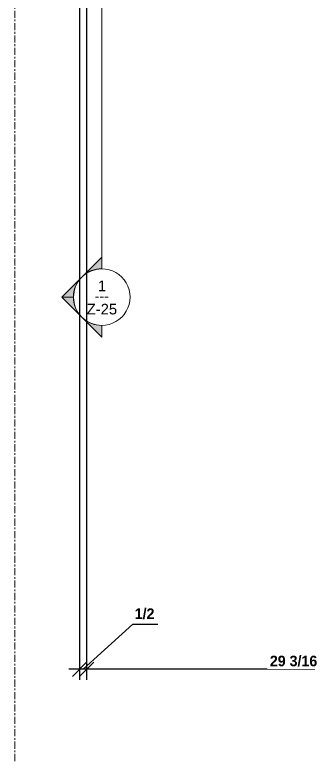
# Model space of a CAD drawing. Header units: inches. Extents: x -2389 to -2221, y -44 to 90.
# Drawn here: x -2326.4 to -2305.7, y -41.3 to 11.4 of the extents above; entities that cross this region are included whole.
import ezdxf

# ---------------------------------------------------------------- set-up
doc = ezdxf.new("R2010")
doc.units = ezdxf.units.IN
doc.header["$MEASUREMENT"] = 0
doc.linetypes.add('Grid Line 1_2_', pattern=[0.8749999999999999, 0.4999999999999999, -0.125, 0.125, -0.125])
for name, color, linetype, lineweight in [('A-ANNO-DIMS-1', 211, 'Continuous', 30), ('A-WALL-1', 113, 'Continuous', 9), ('G-ANNO-SYMB', 111, 'Continuous', 9), ('S-GRID-1', 1, 'Grid Line 1_2_', 9)]:
    doc.layers.add(name, color=color, linetype=linetype, lineweight=lineweight)
doc.styles.add('Arial_2', font='arial.ttf', dxfattribs={"height": 0.7499999999999994})
doc.styles.add('Century Gothic_1', font='ufonts.com_century-gothic.ttf', dxfattribs={"height": 0.7499999999999994})
doc.styles.add('Century Gothic_B_1', font='GOTHICB.TTF', dxfattribs={"height": 0.7499999999999999})
doc.dimstyles.new('OD__inches__1', dxfattribs={"dimscale": 12, "dimtxt": 0.7831262022881442, "dimasz": 0.08333333333333333, "dimexe": 0.0625, "dimexo": 0.04166666666666667, "dimgap": 0.01041666666666667, "dimtad": 1, "dimdec": 4, "dimrnd": 0.0625, "dimzin": 0, "dimdsep": 46, "dimlunit": 5, "dimtxsty": 'Century Gothic_B_1', "dimblk1": 'OBLIQUE', "dimblk2": 'OBLIQUE', "dimsah": 1, "dimcen": 0.09, "dimdle": 0.0625, "dimazin": 0, "dimtfac": 1, "dimtdec": 4, "dimtix": 1, "dimtmove": 1, "dimatfit": 3, "dimfxl": 1, "dimtvp": 1, "dimtfill": 1, "dimfrac": 2, "dimtolj": 1, "dimtzin": 0, "dimlwd": 30, "dimlwe": 30, "dimarcsym": 2})
doc.dimstyles.new('OD__inches__2', dxfattribs={"dimscale": 12, "dimtxt": 0.7831262022881442, "dimasz": 0.08333333333333333, "dimexe": 0.0625, "dimexo": 0.04166666666666667, "dimgap": 0.01041666666666667, "dimtad": 1, "dimdec": 4, "dimrnd": 0.0625, "dimzin": 0, "dimdsep": 46, "dimlunit": 5, "dimtxsty": 'Century Gothic_B_1', "dimblk1": 'OBLIQUE', "dimblk2": 'OBLIQUE', "dimsah": 1, "dimcen": 0.09, "dimdle": 0.0625, "dimazin": 0, "dimtfac": 1, "dimtdec": 4, "dimtix": 1, "dimtmove": 0, "dimatfit": 3, "dimfxl": 1, "dimtvp": 1, "dimtfill": 1, "dimfrac": 2, "dimtolj": 1, "dimtzin": 0, "dimlwd": 30, "dimlwe": 30, "dimarcsym": 2})

# ---------------------------------------------------------------- blocks, each defined once
blk = doc.blocks.new('Walls 340 - Walls 91-2933764-LOWER RAILING')
at = {"layer": 'A-WALL-1'}
blk.add_hatch(color=256, dxfattribs=at).paths.add_polyline_path([(-8552.133321607604, -21.55542103806248), (-8551.827011745376, -21.15959971688153), (-8621.683453107005, 32.89943092240458), (-8621.989762969237, 32.50360960122304), (-8557.1512523642, -17.67225053539822)], flags=0)
for p, q in [((-8621.989762969237, 32.50360960122306), (-8621.683453107005, 32.89943092240463)), ((-8621.683453107005, 32.89943092240464), (-8551.827011745376, -21.15959971688147)), ((-8621.989762969237, 32.50360960122308), (-8552.133321607605, -21.55542103806236)), ((-8551.827011745376, -21.15959971688147), (-8552.133321607605, -21.55542103806238))]:
    blk.add_line(p, q, dxfattribs=at)
blk = doc.blocks.new('Section - Section Head - Filled-22785-LOWER RAILING')
at = {"layer": 'G-ANNO-SYMB'}
h = blk.add_hatch(color=256, dxfattribs=at)
edge = h.paths.add_edge_path(flags=0)
edge.add_arc((-8541.176467308882, 86.68656775491796), 2.002602965912956, 89.99999999999977, 132.0783950246235, ccw=False)
edge.add_line((-8541.176467308882, 88.6891707208316), (-8541.176467308882, 89.51499487966414))
edge.add_line((-8541.176467308882, 89.51499487966414), (-8542.518505255268, 88.17295693327773))
h = blk.add_hatch(color=256, dxfattribs=at)
edge = h.paths.add_edge_path(flags=0)
edge.add_line((-8542.590680871255, 88.10078131729105), (-8544.004894433629, 86.68656775491797))
edge.add_line((-8544.004894433629, 86.68656775491797), (-8543.17646730888, 86.68656775491796))
edge.add_arc((-8541.176467308882, 86.68656775491793), 2.000000000000338, 134.9999999999999, 179.9999999999995, ccw=False)
h = blk.add_hatch(color=256, dxfattribs=at)
edge = h.paths.add_edge_path(flags=0)
edge.add_arc((-8541.176467308882, 86.68656775491796), 1.999999999998181, 180.0000000000001, 224.9999999999691, ccw=False)
edge.add_line((-8543.17646730888, 86.68656775491796), (-8544.004894433629, 86.68656775491797))
edge.add_line((-8544.004894433629, 86.68656775491797), (-8542.590680871255, 85.27235419254487))
h = blk.add_hatch(color=256, dxfattribs=at)
edge = h.paths.add_edge_path(flags=0)
edge.add_line((-8542.518505255268, 85.20017857655817), (-8541.176467308882, 83.85814063017175))
edge.add_line((-8541.176467308882, 83.85814063017175), (-8541.176467308882, 84.68396478900429))
edge.add_arc((-8541.176467308882, 86.68656775491795), 2.002602965914028, 227.9216049753914, 270, ccw=False)
for p, q in [((-8542.518505255268, 88.17295693327773), (-8541.176467308882, 89.51499487966414)), ((-8541.176467308882, 89.51499487966414), (-8541.176467308882, 88.6891707208316)), ((-8544.004894433629, 86.68656775491797), (-8542.590680871255, 88.10078131729105)), ((-8543.17646730888, 86.68656775491796), (-8544.004894433629, 86.68656775491797)), ((-8542.590680871255, 85.27235419254487), (-8544.004894433629, 86.68656775491797)), ((-8544.004894433629, 86.68656775491797), (-8543.17646730888, 86.68656775491796)), ((-8541.176467308882, 83.85814063017175), (-8542.518505255268, 85.20017857655817)), ((-8541.176467308882, 84.68396478900429), (-8541.176467308882, 83.85814063017175))]:
    blk.add_line(p, q, dxfattribs=at)
for centre, radius, start, end in [((-8541.176467308882, 86.6891707208316), 1.999999999998181, 89.9999999999998, 269.9999999999995), ((-8541.176467308882, 86.68656775491796), 2.002602965912956, 89.9999999999995, 132.0783950246232), ((-8541.176467308882, 86.6891707208316), 2, 269.9999999999996, 90), ((-8541.176467308882, 86.68656775491793), 2.000000000000338, 134.9999999999996, 179.9999999999992), ((-8541.176467308882, 86.68656775491796), 1.999999999998181, 179.9999999999998, 224.9999999999687), ((-8541.176467308882, 86.68656775491795), 2.002602965914028, 227.9216049753911, 269.9999999999996)]:
    blk.add_arc(centre, radius, start, end, dxfattribs=at)
blk = doc.blocks.new('_Oblique')
at = {"color": 0, "linetype": 'ByBlock', "lineweight": -2}
blk.add_line((-0.5, -0.5), (0.5, 0.5), dxfattribs=at)
blk = doc.blocks.new('DIMBLOCK9-LOWER RAILING')
at = {"layer": 'A-ANNO-DIMS-1', "color": 0, "lineweight": 30, "transparency": 16777216}
for p, q in [((-2321.311577425894, 23.97916668076639), (-2321.311577425894, -35.54524010399167)), ((-2292.103744092491, 1.062499974381865), (-2292.103744092491, -35.54524010399167)), ((-2291.353744092491, -34.79524010399167), (-2322.061577425894, -34.79524010399167))]:
    blk.add_line(p, q, dxfattribs=at)
at = {"layer": 'Defpoints', "color": 0, "transparency": 16777216}
for p in [(-2321.311577425894, 24.47916668076639), (-2292.103744092491, 1.562499974381865), (-2321.311577425894, -34.79524010399167)]:
    blk.add_point(p, dxfattribs=at)
at = {"layer": 'A-ANNO-DIMS-1', "color": 0, "lineweight": 30, "transparency": 16777216, "rotation": 180}
blk.add_blockref('_Oblique', (-2321.311577425894, -34.79524010399167), dxfattribs=at)
at = {"layer": 'A-ANNO-DIMS-1', "color": 0, "lineweight": 30, "transparency": 16777216}
blk.add_blockref('_Oblique', (-2292.103744092491, -34.79524010399167), dxfattribs=at)
at = {"layer": 'A-ANNO-DIMS-1', "color": 0, "transparency": 16777216, "insert": (-2306.707660759193, -34.21774180017077), "char_height": 0.7499999999999999, "attachment_point": 5, "style": 'Century Gothic_B_1', "bg_fill": 3, "box_fill_scale": 1.25, "bg_fill_color": 256, "bg_fill_true_color": 13158600, "bg_fill_transparency": 0}
blk.add_mtext('\\A1;29 3/16', dxfattribs=at)
blk = doc.blocks.new('DIMBLOCK10-LOWER RAILING')
at = {"layer": 'A-ANNO-DIMS-1', "color": 0, "lineweight": 30, "transparency": 16777216}
for p, q in [((-2321.812077425892, 23.97916668076639), (-2321.812077425892, -35.54524010399167)), ((-2321.311577425894, 23.97916668076639), (-2321.311577425894, -35.54524010399167)), ((-2321.561827425893, -34.79524010399167), (-2318.045218116811, -31.61409478613348)), ((-2318.045218116811, -31.61409478613348), (-2316.277373102192, -31.61409478613348)), ((-2320.561577425894, -34.79524010399167), (-2322.562077425892, -34.79524010399167))]:
    blk.add_line(p, q, dxfattribs=at)
at = {"layer": 'Defpoints', "color": 0, "transparency": 16777216}
for p in [(-2321.812077425892, 24.47916668076639), (-2321.311577425894, 24.47916668076639), (-2321.812077425892, -34.79524010399167)]:
    blk.add_point(p, dxfattribs=at)
at = {"layer": 'A-ANNO-DIMS-1', "color": 0, "lineweight": 30, "transparency": 16777216, "rotation": 180}
blk.add_blockref('_Oblique', (-2321.812077425892, -34.79524010399167), dxfattribs=at)
at = {"layer": 'A-ANNO-DIMS-1', "color": 0, "lineweight": 30, "transparency": 16777216}
blk.add_blockref('_Oblique', (-2321.311577425894, -34.79524010399167), dxfattribs=at)
at = {"layer": 'A-ANNO-DIMS-1', "color": 0, "transparency": 16777216, "insert": (-2317.920218116811, -30.48909478613348), "char_height": 0.7499999999999999, "attachment_point": 1, "line_spacing_factor": 0.984501511447953, "style": 'Century Gothic_B_1', "bg_fill": 3, "box_fill_scale": 1.25, "bg_fill_color": 256, "bg_fill_true_color": 13158600, "bg_fill_transparency": 0}
blk.add_mtext('\\A1;1/2', dxfattribs=at)

msp = doc.modelspace()

# ---------------------------------------------------------------- linework, layer by layer
at = {"layer": 'G-ANNO-SYMB'}
msp.add_line((-2320.245693896825, 84.686567754918), (-2320.245693896825, -6.502195016730247), dxfattribs=at)
at = {"layer": 'S-GRID-1'}
msp.add_line((-2326.374577425887, -41.27516792941313), (-2326.374577425887, 84.749067754918), dxfattribs=at)

# ---------------------------------------------------------------- block references
at = {"layer": 'A-WALL-1'}
msp.add_blockref('Walls 340 - Walls 91-2933764-LOWER RAILING', (6300.194804079497, 0), dxfattribs=at)
at = {"layer": 'G-ANNO-SYMB', "extrusion": (0, 0, -1), "rotation": 180}
msp.add_blockref('Section - Section Head - Filled-22785-LOWER RAILING', (-6220.930773412063, 78.18437273805456), dxfattribs=at)

# ---------------------------------------------------------------- texts
at = {"layer": 'G-ANNO-SYMB', "char_height": 0.7499999999999994, "attachment_point": 1}
for s, insert, width, style in [('1', (-2320.522441936469, -7.343141978382922), 0.7069999999999994, 'Arial_2'), ('---', (-2320.743384527027, -8.05203305449841), 1.287749999999999, 'Century Gothic_1'), ('Z-25', (-2321.31456792072, -8.97949566082732), 2.625999999999998, 'Arial_2')]:
    msp.add_mtext(s, dxfattribs=dict(at, insert=insert, width=width, style=style))

# ---------------------------------------------------------------- next in the draw order: dimensions: what is measured, and where the dimension line sits
at = {"layer": 'A-ANNO-DIMS-1'}
dim = msp.add_linear_dim(base=(-2321.311577425894, -34.79524010399167), p1=(-2292.103744092491, 1.562499974381865), p2=(-2321.311577425894, 24.47916668076639), angle=1.393841832018898e-14, dimstyle='OD__inches__2', override={"dimpost": '<>', "dimfxl": 37.12507428899447}, dxfattribs=at)
dim.commit()
dim.dimension.update_dxf_attribs({"geometry": 'DIMBLOCK9-LOWER RAILING', "text_midpoint": (-2306.707660759193, -34.21774180017077)})

# ---------------------------------------------------------------- next in the draw order: dimensions: what is measured, and where the dimension line sits
dim = msp.add_linear_dim(base=(-2321.812077425892, -34.79524010399167), p1=(-2321.311577425894, 24.47916668076639), p2=(-2321.812077425892, 24.47916668076639), dimstyle='OD__inches__1', override={"dimpost": '<>', "dimfxl": 0.5004999999982829}, dxfattribs=at)
dim.commit()
dim.dimension.update_dxf_attribs({"geometry": 'DIMBLOCK10-LOWER RAILING', "text_midpoint": (-2317.920218116811, -31.61409478613348), "dimtype": 160})

doc.saveas('drawing.dxf')
